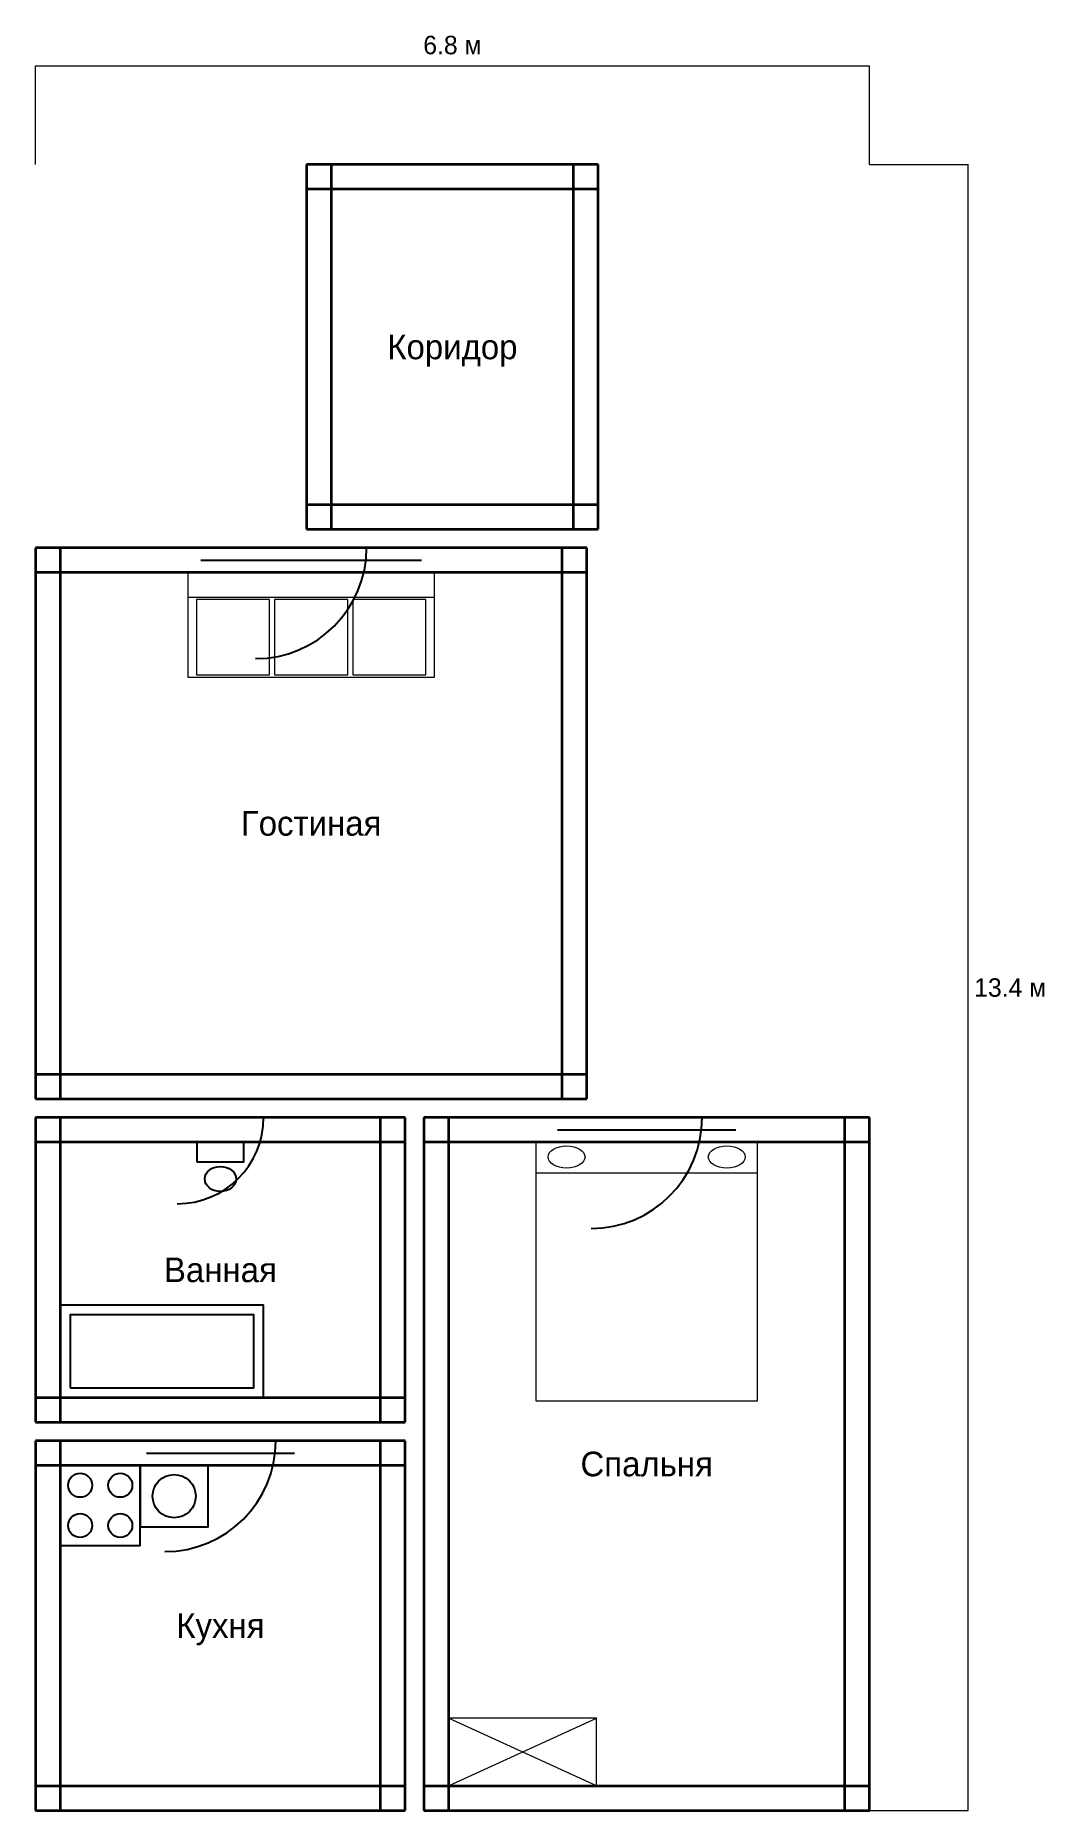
# Model space of a CAD drawing. Header units: metres. Extents: x 0 to 819, y 0 to 1440.
import ezdxf
from ezdxf.enums import TextEntityAlignment as Align

# ---------------------------------------------------------------- set-up
doc = ezdxf.new("R2010")
doc.units = ezdxf.units.M
for name, color, linetype, lineweight in [('Двери', 7, 'Continuous', 25), ('Мебель', 7, 'Continuous', 18), ('Окна', 7, 'Continuous', 25), ('Размеры', 1, 'Continuous', 13), ('Стены', 7, 'Continuous', 35), ('Текст', 7, 'Continuous', 13)]:
    doc.layers.add(name, color=color, linetype=linetype, lineweight=lineweight)

msp = doc.modelspace()

# ---------------------------------------------------------------- linework, layer by layer
at = {"layer": 'Двери'}
for p, q in [((178.6, 1024.4), (268.6, 1024.4)), ((115, 562.2), (185, 562.2)), ((450.8, 562.2), (540.8, 562.2)), ((105, 300), (195, 300))]:
    msp.add_line(p, q, dxfattribs=at)
for centre, radius in [((178.6, 1024.4), 90), ((115, 562.2), 70), ((450.8, 562.2), 90), ((105, 300), 90)]:
    msp.add_arc(centre, radius, 270, 360, dxfattribs=at)
at = {"layer": 'Мебель'}
for p, q in [((123.6, 984.4), (323.6, 984.4)), ((405.8, 517.2), (585.8, 517.2)), ((335, 20), (455, 75)), ((455, 20), (335, 75))]:
    msp.add_line(p, q, dxfattribs=at)
for points in [[(123.6, 919.4), (323.6, 919.4), (323.6, 1004.4), (123.6, 1004.4), (123.6, 919.4)], [(130.6, 921.4), (189.9, 921.4), (189.9, 982.4), (130.6, 982.4), (130.6, 921.4)], [(193.9, 921.4), (253.3, 921.4), (253.3, 982.4), (193.9, 982.4), (193.9, 921.4)], [(257.3, 921.4), (316.6, 921.4), (316.6, 982.4), (257.3, 982.4), (257.3, 921.4)], [(405.8, 332.2), (585.8, 332.2), (585.8, 542.2), (405.8, 542.2), (405.8, 332.2)], [(335, 20), (455, 20), (455, 75), (335, 75), (335, 20)]]:
    msp.add_lwpolyline(points, dxfattribs=at)
for centre in [(430.8, 530.2), (560.8, 530.2)]:
    msp.add_ellipse(centre, major_axis=(15, 0), ratio=0.6, dxfattribs=at)
at = {"layer": 'Окна'}
for p, q in [((134.2, 1024.4), (313, 1024.4)), ((134.2, 1014.4), (313, 1014.4)), ((134.2, 1004.4), (313, 1004.4)), ((423.5, 562.2), (568.1, 562.2)), ((423.5, 552.2), (568.1, 552.2)), ((423.5, 542.2), (568.1, 542.2)), ((90, 300), (210, 300)), ((90, 290), (210, 290)), ((90, 280), (210, 280))]:
    msp.add_line(p, q, dxfattribs=at)
at = {"layer": 'Размеры', "color": 1}
for p, q in [((0, 1415.2), (676.5, 1415.2)), ((0, 1335.2), (0, 1415.2)), ((676.5, 1335.2), (676.5, 1415.2)), ((676.5, 1335.2), (756.5, 1335.2)), ((756.5, 0), (756.5, 1335.2)), ((676.5, 0), (756.5, 0))]:
    msp.add_line(p, q, dxfattribs=at)
at = {"layer": 'Сантехника'}
for points in [[(131, 526.1), (169, 526.1), (169, 542.2), (131, 542.2), (131, 526.1)], [(20, 335), (185, 335), (185, 410), (20, 410), (20, 335)], [(28, 343), (177, 343), (177, 402), (28, 402), (28, 343)], [(20, 215), (85, 215), (85, 280), (20, 280), (20, 215)], [(85, 230), (140, 230), (140, 280), (85, 280), (85, 230)]]:
    msp.add_lwpolyline(points, dxfattribs=at)
for centre, radius in [((36.2, 263.8), 9.75), ((68.8, 263.8), 9.75), ((112.5, 255), 17.5), ((36.2, 231.2), 9.75), ((68.8, 231.2), 9.75)]:
    msp.add_circle(centre, radius, dxfattribs=at)
msp.add_ellipse((150, 512.3), major_axis=(12.7, 0), ratio=0.8, dxfattribs=at)
at = {"layer": 'Стены'}
for p, q in [((456.5, 1335.2), (219.9, 1335.2)), ((219.9, 1335.2), (219.9, 1039.4)), ((239.9, 1335.2), (239.9, 1039.4)), ((436.5, 1039.4), (436.5, 1335.2)), ((456.5, 1039.4), (456.5, 1335.2)), ((456.5, 1315.2), (219.9, 1315.2)), ((219.9, 1059.4), (456.5, 1059.4)), ((219.9, 1039.4), (456.5, 1039.4)), ((447.2, 1024.4), (0, 1024.4)), ((0, 1024.4), (0, 577.2)), ((20, 1024.4), (20, 577.2)), ((427.2, 577.2), (427.2, 1024.4)), ((447.2, 577.2), (447.2, 1024.4)), ((447.2, 1004.4), (0, 1004.4)), ((0, 597.2), (447.2, 597.2)), ((0, 577.2), (447.2, 577.2)), ((300, 562.2), (0, 562.2)), ((0, 562.2), (0, 315)), ((20, 562.2), (20, 315)), ((280, 315), (280, 562.2)), ((300, 315), (300, 562.2)), ((676.5, 562.2), (315, 562.2)), ((315, 562.2), (315, 0)), ((335, 562.2), (335, 0)), ((656.5, 0), (656.5, 562.2)), ((676.5, 0), (676.5, 562.2)), ((300, 542.2), (0, 542.2)), ((676.5, 542.2), (315, 542.2)), ((0, 335), (300, 335)), ((0, 315), (300, 315)), ((300, 300), (0, 300)), ((0, 300), (0, 0)), ((20, 300), (20, 0)), ((280, 0), (280, 300)), ((300, 0), (300, 300)), ((300, 280), (0, 280)), ((0, 20), (300, 20)), ((315, 20), (676.5, 20)), ((0, 0), (300, 0)), ((315, 0), (676.5, 0))]:
    msp.add_line(p, q, dxfattribs=at)

# ---------------------------------------------------------------- texts
at = {"layer": 'Размеры', "color": 1}
msp.add_text('6.8 м', height=15, dxfattribs=at).set_placement((338.2, 1420.2), align=Align.BOTTOM_CENTER)
msp.add_text('13.4 м', height=15, dxfattribs=at).set_placement((761.5, 667.6), align=Align.MIDDLE_LEFT)
at = {"layer": 'Текст'}
for s, p in [('Коридор', (338.2, 1187.3)), ('Гостиная', (223.6, 800.8)), ('Ванная', (150, 438.6)), ('Спальня', (495.8, 281.1)), ('Кухня', (150, 150))]:
    msp.add_text(s, height=20, dxfattribs=at).set_placement(p, align=Align.MIDDLE_CENTER)

doc.saveas('drawing.dxf')
